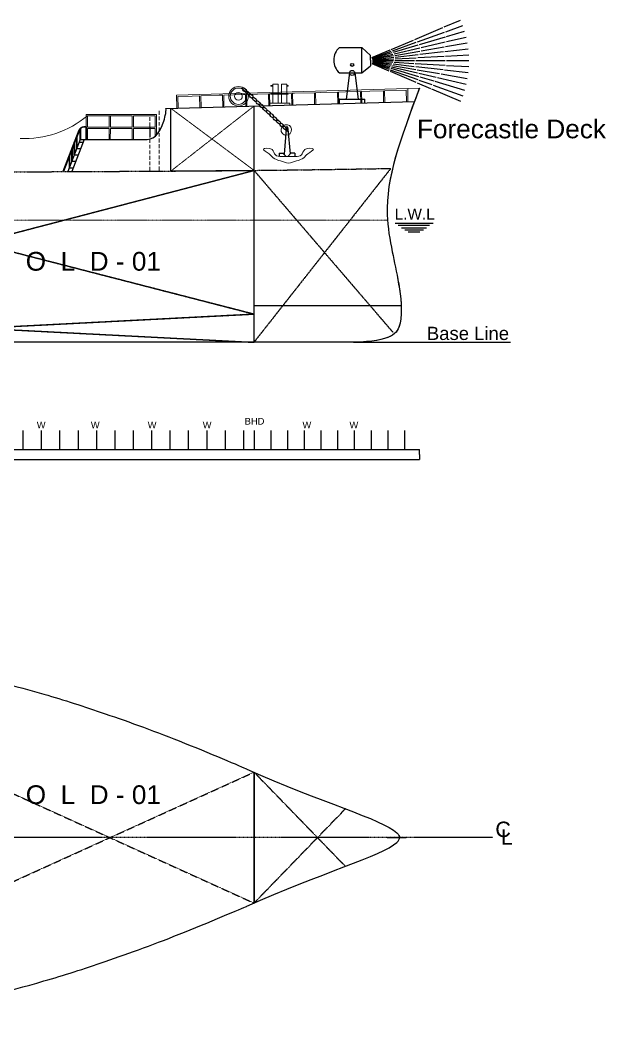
# Model space of a CAD drawing. Header units: inches. Extents: x 23291 to 181956, y 9161 to 51408.
# Drawn here: x 162674 to 181956, y 12702 to 45678 of the extents above; entities that cross this region are included whole.
import ezdxf

# ---------------------------------------------------------------- set-up
doc = ezdxf.new("R2010")
doc.units = ezdxf.units.IN
doc.header["$MEASUREMENT"] = 0
for name, pattern in [('CENTER', [2, 1.25, -0.25, 0.25, -0.25]), ('CENTER2', [1.125, 0.75, -0.125, 0.125, -0.125]), ('DASHED', [19.05, 12.7, -6.35]), ('DASHED2', [0.375, 0.25, -0.125]), ('DASHEDX2', [1.5, 1, -0.5]), ('HIDDEN', [0.375, 0.25, -0.125])]:
    doc.linetypes.add(name, pattern=pattern)
for name, color, linetype in [('1', 3, 'Continuous'), ('bulkhead', 1, 'Continuous'), ('CL', 2, 'Continuous'), ('Layer1', 3, 'Continuous'), ('wl 2', 3, 'Continuous')]:
    doc.layers.add(name, color=color, linetype=linetype)
for name, color, linetype, lineweight in [('B.line', 1, 'Continuous', 25), ('Fixtures', 30, 'Continuous', 18), ('hatch', 8, 'Continuous', 9), ('IN-LINE', 30, 'Continuous', 25), ('Text', 255, 'Continuous', 13)]:
    doc.layers.add(name, color=color, linetype=linetype, lineweight=lineweight)
doc.layers.add('Hide', color=70, linetype='Continuous', lineweight=13, plot=False)
doc.styles.get("Standard").update_dxf_attribs({"font": 'arial.ttf'})

msp = doc.modelspace()

# ---------------------------------------------------------------- linework, layer by layer
at = {"color": 9}
for p, q in [((173182, 44777), (173919, 44777)), ((173182, 44777), (173919, 44777)), ((173919, 43936), (173919, 44777)), ((173919, 43936), (173919, 44777)), ((173182, 43936), (173919, 43936)), ((173182, 43936), (173919, 43936))]:
    msp.add_line(p, q, dxfattribs=at)
at = {"color": 9, "linetype": 'Continuous'}
for p, q in [((173919, 44777), (174207, 44507)), ((173919, 44777), (174207, 44507)), ((174207, 44356), (174207, 44507)), ((174207, 44356), (174207, 44507)), ((174207, 44356), (174207, 44176)), ((174207, 44356), (174207, 44176)), ((173919, 43936), (174207, 44176)), ((173919, 43936), (174207, 44176))]:
    msp.add_line(p, q, dxfattribs=at)
at = {"color": 4}
for p, q in [((164622, 41659), (164757, 41659)), ((164622, 41659), (164757, 41659)), ((164654, 41744), (164789, 41744)), ((164654, 41744), (164789, 41744)), ((164460, 41239), (164595, 41239)), ((164460, 41239), (164595, 41239)), ((164460, 41239), (164595, 41239)), ((164460, 41239), (164595, 41239)), ((164541, 41449), (164676, 41449)), ((164541, 41449), (164676, 41449)), ((164541, 41449), (164676, 41449)), ((164541, 41449), (164676, 41449)), ((164379, 41029), (164514, 41029)), ((164379, 41029), (164514, 41029)), ((164379, 41029), (164514, 41029)), ((164379, 41029), (164514, 41029)), ((164299, 40819), (164433, 40819)), ((164299, 40819), (164433, 40819))]:
    msp.add_line(p, q, dxfattribs=at)
for p, q in [((164789, 41744), (166747, 41748)), ((164789, 41744), (166747, 41748)), ((164789, 41744), (166747, 41748)), ((164789, 41744), (166747, 41748)), ((175017, 38997), (176272, 38997)), ((175017, 38997), (176272, 38997)), ((175119, 38928), (176144, 38928)), ((175119, 38928), (176144, 38928)), ((175223, 38838), (176055, 38838)), ((175223, 38838), (176055, 38838)), ((170375, 36281), (175218, 36281)), ((170375, 35071), (152310, 35071)), ((170375, 35071), (152310, 35071)), ((173653, 35071), (170373, 35071)), ((162767, 32173), (162767, 31540)), ((163372, 32173), (163372, 31540)), ((163977, 32173), (163977, 31540)), ((164582, 32173), (164582, 31540)), ((165187, 32173), (165187, 31540)), ((165792, 32173), (165792, 31540)), ((166397, 32173), (166397, 31540)), ((167002, 32173), (167002, 31540)), ((167607, 32173), (167607, 31540)), ((168212, 32173), (168212, 31540)), ((168817, 32173), (168817, 31540)), ((169422, 32173), (169422, 31540)), ((170027, 32173), (170027, 31540)), ((170375, 32173), (170375, 31540)), ((170925, 32173), (170925, 31540)), ((171475, 32173), (171475, 31540)), ((172025, 32173), (172025, 31540)), ((172575, 32173), (172575, 31540)), ((173125, 32173), (173125, 31540)), ((173675, 32173), (173675, 31540)), ((174225, 32173), (174225, 31540)), ((174775, 32173), (174775, 31540)), ((175325, 32173), (175325, 31540))]:
    msp.add_line(p, q)
at = {"linetype": 'DASHED2'}
msp.add_line((170375, 36233), (170375, 36233), dxfattribs=at)
msp.add_line((170375, 36233), (170375, 36233), dxfattribs=at)
at = {"linetype": 'Continuous'}
msp.add_line((170375, 16615), (170375, 20923), dxfattribs=at)
at = {"color": 4}
msp.add_circle((173603, 44202), 50.5, dxfattribs=at)
msp.add_circle((173603, 44202), 50.5, dxfattribs=at)
at = {"color": 9}
msp.add_arc((173570, 44356), 572, 132.7016, 227.2984, dxfattribs=at)
msp.add_arc((173570, 44356), 572, 132.7016, 227.2984, dxfattribs=at)
for points, knots in [([(175815, 43440), (175184, 41714), (174561, 40112), (174897, 38120), (175144, 37067), (175319, 35619), (174913, 35105), (173653, 35071)], [0.00797, 0.00797, 0.00797, 0.00797, 3.445074, 4.562906, 5.468213, 6.374004, 7.212449, 7.212449, 7.212449, 7.212449]), ([(175815, 43440), (175184, 41714), (174561, 40112), (174897, 38120), (175144, 37067), (175319, 35619), (174913, 35105), (173653, 35071)], [0.00797, 0.00797, 0.00797, 0.00797, 3.445074, 4.562906, 5.468213, 6.374004, 7.212449, 7.212449, 7.212449, 7.212449]), ([(175809, 43422), (175186, 41720), (174561, 40115), (174897, 38120), (175142, 37074), (175319, 35619), (174903, 35102), (173653, 35071)], [0, 0, 0, 0, 3.445074, 4.562906, 5.468213, 6.374004, 7.212449, 7.212449, 7.212449, 7.212449]), ([(175809, 43422), (175186, 41720), (174561, 40115), (174897, 38120), (175142, 37074), (175319, 35619), (174903, 35102), (173653, 35071)], [0, 0, 0, 0, 3.445074, 4.562906, 5.468213, 6.374004, 7.212449, 7.212449, 7.212449, 7.212449]), ([(166747, 41748), (167065, 41739), (167297, 41911), (167489, 42641), (167477, 42770)], [0, 0, 0, 0, 0.940803, 1.279045, 1.279045, 1.279045, 1.279045]), ([(166747, 41748), (167065, 41739), (167297, 41911), (167489, 42641), (167477, 42770)], [0, 0, 0, 0, 0.940803, 1.279045, 1.279045, 1.279045, 1.279045]), ([(166747, 41748), (167065, 41739), (167297, 41911), (167489, 42641), (167477, 42770)], [0, 0, 0, 0, 0.940803, 1.279045, 1.279045, 1.279045, 1.279045]), ([(166747, 41748), (167065, 41739), (167297, 41911), (167489, 42641), (167477, 42770)], [0, 0, 0, 0, 0.940803, 1.279045, 1.279045, 1.279045, 1.279045]), ([(147021, 24819), (148850, 24828), (153107, 24848), (158669, 24678), (162834, 23707), (164777, 23088), (165477, 22845)], [37.852737, 37.852737, 37.852737, 37.852737, 42.847739, 49.475575, 52.869738, 54.633786, 54.633786, 54.633786, 54.633786]), ([(165477, 22845), (166291, 22571), (168051, 21922), (170143, 21026), (170143, 21026), (172556, 19936), (174857, 19304), (175171, 18811), (175159, 18769)], [54.285747, 54.285747, 54.285747, 54.285747, 56.377116, 58.576556, 58.576556, 58.576556, 63.499335, 64.140179, 64.140179, 64.140179, 64.140179]), ([(165477, 14693), (166291, 14967), (168051, 15617), (170143, 16512), (170143, 16512), (172556, 17602), (174857, 18235), (175171, 18728), (175159, 18769)], [54.285747, 54.285747, 54.285747, 54.285747, 56.377116, 58.576556, 58.576556, 58.576556, 63.499335, 64.140179, 64.140179, 64.140179, 64.140179]), ([(147021, 12719), (148850, 12710), (153107, 12690), (158669, 12860), (162834, 13832), (164777, 14450), (165477, 14693)], [37.852737, 37.852737, 37.852737, 37.852737, 42.847739, 49.475575, 52.869738, 54.633786, 54.633786, 54.633786, 54.633786])]:
    msp.add_open_spline(points, degree=3, knots=knots)
at = {"linetype": 'HIDDEN'}
msp.add_open_spline([(152310, 40659), (152516, 40659), (155147, 40667), (158990, 40669), (163840, 40687), (167477, 40706), (171157, 40733), (173625, 40773), (174880, 40794)], degree=3, knots=[45.729367, 45.729367, 45.729367, 45.729367, 46.291596, 52.904609, 56.21113, 59.517679, 62.824298, 66.248072, 66.248072, 66.248072, 66.248072], dxfattribs=at)
msp.add_open_spline([(152310, 40659), (152516, 40659), (155147, 40667), (158990, 40669), (163840, 40687), (167477, 40706), (171157, 40733), (173625, 40773), (174880, 40794)], degree=3, knots=[45.729367, 45.729367, 45.729367, 45.729367, 46.291596, 52.904609, 56.21113, 59.517679, 62.824298, 66.248072, 66.248072, 66.248072, 66.248072], dxfattribs=at)
at = {"layer": '1'}
msp.add_line((174751, 18769), (175379, 18769), dxfattribs=at)
msp.add_line((174751, 18769), (175379, 18769), dxfattribs=at)
at = {"layer": 'B.line', "ltscale": 0.005}
msp.add_line((173653, 35071), (178813, 35071), dxfattribs=at)
msp.add_line((173653, 35071), (178813, 35071), dxfattribs=at)
at = {"layer": 'bulkhead'}
msp.add_line((170375, 35071), (170375, 40730), dxfattribs=at)
msp.add_line((170375, 35071), (170375, 40730), dxfattribs=at)
at = {"layer": 'bulkhead', "linetype": 'ByBlock'}
msp.add_line((170375, 20923), (170375, 16615), dxfattribs=at)
at = {"layer": 'bulkhead', "linetype": 'Continuous'}
msp.add_line((170375, 20885), (170375, 16653), dxfattribs=at)
at = {"layer": 'CL', "color": 9}
for p, q in [((176632, 45449), (177172, 45678)), ((176632, 45449), (177172, 45678)), ((175666, 45039), (176593, 45432)), ((175666, 45039), (176593, 45432)), ((175750, 44960), (176642, 45280)), ((175750, 44960), (176642, 45280)), ((176682, 45294), (177243, 45495)), ((176682, 45294), (177243, 45495)), ((176713, 45135), (177304, 45309)), ((176713, 45135), (177304, 45309)), ((174892, 44710), (175622, 45020)), ((174892, 44710), (175622, 45020)), ((174928, 44666), (175706, 44945)), ((174928, 44666), (175706, 44945)), ((174961, 44618), (175780, 44859)), ((174961, 44618), (175780, 44859)), ((175822, 44872), (176672, 45122)), ((175822, 44872), (176672, 45122)), ((175870, 44773), (176669, 44959)), ((175870, 44773), (176669, 44959)), ((176679, 44803), (177393, 44927)), ((176679, 44803), (177393, 44927)), ((176713, 44969), (177354, 45119)), ((176713, 44969), (177354, 45119)), ((174255, 44440), (174851, 44693)), ((174255, 44440), (174851, 44693)), ((174261, 44427), (174887, 44651)), ((174261, 44427), (174887, 44651)), ((174265, 44413), (174919, 44606)), ((174265, 44413), (174919, 44606)), ((174269, 44399), (174947, 44557)), ((174269, 44399), (174947, 44557)), ((174989, 44567), (175829, 44763)), ((174989, 44567), (175829, 44763)), ((175009, 44513), (175832, 44656)), ((175009, 44513), (175832, 44656)), ((175019, 44456), (175780, 44544)), ((175019, 44456), (175780, 44544)), ((175833, 44550), (176613, 44640)), ((175833, 44550), (176613, 44640)), ((175877, 44664), (176634, 44795)), ((175877, 44664), (176634, 44795)), ((176656, 44645), (177421, 44733)), ((176656, 44645), (177421, 44733)), ((176675, 44494), (177438, 44538)), ((176675, 44494), (177438, 44538)), ((174255, 44243), (174810, 44007)), ((174255, 44243), (174810, 44007)), ((174261, 44256), (174820, 44056)), ((174261, 44256), (174820, 44056)), ((174265, 44270), (174837, 44101)), ((174265, 44270), (174837, 44101)), ((174269, 44284), (174859, 44146)), ((174269, 44284), (174859, 44146)), ((174272, 44385), (174967, 44506)), ((174272, 44385), (174967, 44506)), ((174272, 44298), (174884, 44192)), ((174272, 44298), (174884, 44192)), ((174274, 44370), (174978, 44451)), ((174274, 44370), (174978, 44451)), ((174274, 44313), (174910, 44239)), ((174274, 44313), (174910, 44239)), ((174275, 44356), (174975, 44396)), ((174275, 44356), (174975, 44396)), ((174275, 44341), (174960, 44341)), ((174275, 44341), (174960, 44341)), ((174275, 44327), (174937, 44289)), ((174275, 44327), (174937, 44289)), ((174955, 44234), (175649, 44154)), ((174955, 44234), (175649, 44154)), ((174982, 44286), (175634, 44249)), ((174982, 44286), (175634, 44249)), ((175004, 44341), (175657, 44341)), ((175004, 44341), (175657, 44341)), ((175018, 44399), (175710, 44438)), ((175018, 44399), (175710, 44438)), ((175676, 44247), (176668, 44190)), ((175676, 44247), (176668, 44190)), ((175703, 44341), (176665, 44341)), ((175703, 44341), (176665, 44341)), ((175763, 44441), (176632, 44491)), ((175763, 44441), (176632, 44491)), ((176707, 44341), (177444, 44341)), ((176707, 44341), (177444, 44341)), ((174851, 43990), (175698, 43631)), ((174851, 43990), (175698, 43631)), ((174860, 44042), (175761, 43719)), ((174860, 44042), (175761, 43719)), ((174878, 44089), (175785, 43822)), ((174878, 44089), (175785, 43822)), ((174901, 44136), (175751, 43938)), ((174901, 44136), (175751, 43938)), ((174928, 44184), (175694, 44051)), ((174928, 44184), (175694, 44051)), ((175696, 44149), (176597, 44045)), ((175696, 44149), (176597, 44045)), ((175746, 44042), (176480, 43915)), ((175746, 44042), (176480, 43915)), ((175802, 43926), (176370, 43793)), ((175802, 43926), (176370, 43793)), ((176530, 43906), (177393, 43756)), ((176530, 43906), (177393, 43756)), ((176645, 44039), (177421, 43950)), ((176645, 44039), (177421, 43950)), ((176711, 44187), (177438, 44145)), ((176711, 44187), (177438, 44145)), ((175739, 43613), (176181, 43426)), ((175739, 43613), (176181, 43426)), ((175801, 43704), (176229, 43551)), ((175801, 43704), (176229, 43551)), ((175826, 43810), (176289, 43673)), ((175826, 43810), (176289, 43673)), ((176268, 43537), (177243, 43188)), ((176268, 43537), (177243, 43188)), ((176330, 43661), (177304, 43374)), ((176330, 43661), (177304, 43374)), ((176416, 43783), (177354, 43564)), ((176416, 43783), (177354, 43564)), ((176220, 43409), (177172, 43005)), ((176220, 43409), (177172, 43005))]:
    msp.add_line(p, q, dxfattribs=at)
at = {"layer": 'CL', "color": 4}
for p, q in [((173519, 43936), (173402, 43079)), ((173519, 43936), (173402, 43079)), ((173687, 43936), (173803, 43079)), ((173687, 43936), (173803, 43079)), ((173182, 42927), (173182, 43079)), ((173182, 42927), (173182, 43079)), ((174023, 42951), (174023, 43079)), ((174023, 42951), (174023, 43079)), ((164848, 42110), (164847, 41744)), ((164848, 42110), (164847, 41744)), ((171427, 42089), (171361, 41262)), ((171427, 42089), (171361, 41262)), ((171485, 42089), (171564, 41276)), ((171485, 42089), (171564, 41276)), ((166361, 41726), (166361, 41725)), ((166361, 41726), (166361, 41725)), ((171201, 41299), (171201, 41190)), ((171201, 41299), (171327, 41299)), ((171201, 41299), (171201, 41190)), ((171201, 41299), (171327, 41299)), ((171327, 41299), (171427, 41190)), ((171327, 41299), (171427, 41190)), ((171586, 41299), (171485, 41190)), ((171586, 41299), (171485, 41190)), ((171712, 41299), (171586, 41299)), ((171712, 41299), (171586, 41299)), ((171712, 41299), (171712, 41190)), ((171712, 41299), (171712, 41190))]:
    msp.add_line(p, q, dxfattribs=at)
at = {"layer": 'CL', "color": 30, "true_color": 0xf26722}
msp.add_line((166941, 42134), (166941, 41818), dxfattribs=at)
msp.add_line((166941, 42134), (166941, 41818), dxfattribs=at)
at = {"layer": 'CL'}
for p, q in [((102008, 31540), (175815, 31540)), ((175815, 31379), (175815, 31540)), ((175815, 31379), (175815, 31219)), ((102008, 31219), (175815, 31219))]:
    msp.add_line(p, q, dxfattribs=at)
at = {"layer": 'CL', "linetype": 'CENTER2'}
for p, q in [((175379, 18769), (99265, 18769)), ((178232, 18769), (102008, 18769))]:
    msp.add_line(p, q, dxfattribs=at)
at = {"layer": 'CL', "color": 4}
for centre, radius in [((173603, 43936), 84.1), ((173603, 43936), 84.1), ((171456, 42089), 28.8), ((171456, 42089), 28.8)]:
    msp.add_circle(centre, radius, dxfattribs=at)
for centre, major_axis, ratio in [((170056, 43383), (64.8, -61.2), 0.471761), ((170056, 43383), (64.8, -61.2), 0.471761), ((170168, 43275), (64.8, -61.2), 0.471761), ((170168, 43275), (64.8, -61.2), 0.471761), ((170280, 43172), (64.8, -61.2), 0.471761), ((170280, 43172), (64.8, -61.2), 0.471761), ((170391, 43066), (64.8, -61.2), 0.471761), ((170391, 43066), (64.8, -61.2), 0.471761), ((170506, 42956), (64.8, -61.2), 0.471761), ((170506, 42956), (64.8, -61.2), 0.471761), ((170616, 42855), (64.8, -61.2), 0.471761), ((170616, 42855), (64.8, -61.2), 0.471761), ((170735, 42740), (64.9, -61.1), 0.471761), ((170735, 42740), (64.9, -61.1), 0.471761), ((170845, 42638), (64.9, -61.1), 0.471761), ((170845, 42638), (64.9, -61.1), 0.471761), ((170955, 42535), (64.9, -61.1), 0.471761), ((170955, 42535), (64.9, -61.1), 0.471761), ((171067, 42427), (64.9, -61.1), 0.471761), ((171067, 42427), (64.9, -61.1), 0.471761), ((171180, 42324), (64.9, -61.1), 0.471761), ((171180, 42324), (64.9, -61.1), 0.471761), ((171287, 42220), (64.9, -61.1), 0.471761), ((171287, 42220), (64.9, -61.1), 0.471761), ((171386, 42125), (64.9, -61.1), 0.471761), ((171386, 42125), (64.9, -61.1), 0.471761), ((171456, 42089), (0, 84.7), 0.340182), ((171456, 42089), (0, 84.7), 0.340182)]:
    msp.add_ellipse(centre, major_axis=major_axis, ratio=ratio, dxfattribs=at)
at = {"layer": 'Defpoints', "linetype": 'ByBlock'}
for p, q in [((175341, 38771), (175954, 38771)), ((175341, 38771), (175954, 38771)), ((175450, 38709), (175827, 38709)), ((175450, 38709), (175827, 38709))]:
    msp.add_line(p, q, dxfattribs=at)
at = {"layer": 'Fixtures', "ltscale": 0.005}
for p, q in [((170989, 43566), (170989, 43264)), ((170989, 43566), (171164, 43566)), ((170989, 43566), (170989, 43264)), ((170989, 43566), (171164, 43566)), ((171164, 43566), (171164, 43264)), ((171164, 43566), (171164, 43264)), ((171274, 43566), (171274, 43264)), ((171274, 43566), (171450, 43566)), ((171274, 43566), (171274, 43264)), ((171274, 43566), (171450, 43566)), ((171450, 43566), (171450, 43264)), ((171450, 43566), (171450, 43264)), ((170928, 43522), (170989, 43522)), ((170928, 43500), (170928, 43522)), ((170928, 43522), (170989, 43522)), ((170928, 43500), (170928, 43522)), ((170928, 43500), (170989, 43500)), ((170928, 43500), (170989, 43500)), ((170989, 43233), (170989, 42941)), ((170989, 43233), (170989, 42941)), ((171164, 43233), (171164, 42941)), ((171164, 43233), (171164, 42941)), ((171274, 43233), (171274, 42941)), ((171274, 43233), (171274, 42941)), ((171502, 43522), (171450, 43522)), ((171502, 43522), (171450, 43522)), ((171502, 43500), (171450, 43500)), ((171502, 43500), (171450, 43500)), ((171450, 43233), (171450, 42941)), ((171450, 43233), (171450, 42941)), ((171502, 43500), (171502, 43522)), ((171502, 43500), (171502, 43522)), ((170899, 42941), (171550, 42941)), ((170899, 42941), (170899, 42867)), ((170899, 42941), (171550, 42941)), ((170899, 42941), (170899, 42867)), ((171550, 42941), (171550, 42880)), ((171550, 42941), (171550, 42880))]:
    msp.add_line(p, q, dxfattribs=at)
at = {"layer": 'Fixtures', "color": 30, "true_color": 0xf26722}
for p, q in [((167820, 43204), (175815, 43440)), ((167820, 43204), (175815, 43440)), ((167820, 43204), (167831, 42784)), ((167820, 43204), (167831, 42784)), ((168619, 43184), (169225, 43200)), ((168619, 43184), (169225, 43200)), ((169225, 43200), (169334, 43203)), ((169225, 43200), (169334, 43203)), ((169334, 43203), (169344, 42825)), ((169334, 43203), (169344, 42825)), ((169376, 43204), (170024, 43222)), ((169376, 43204), (170024, 43222)), ((169376, 43204), (169386, 42826)), ((169376, 43204), (169386, 42826)), ((170024, 43222), (170090, 43224)), ((170024, 43222), (170090, 43224)), ((170090, 43224), (170101, 42845)), ((170090, 43224), (170101, 42845)), ((170132, 43225), (170847, 43244)), ((170132, 43225), (170847, 43244)), ((170132, 43225), (170143, 42846)), ((170132, 43225), (170143, 42846)), ((170847, 43244), (170857, 42866)), ((170847, 43244), (170857, 42866)), ((170889, 43245), (170907, 43246)), ((170889, 43245), (170907, 43246)), ((170889, 43245), (170899, 42867)), ((170889, 43245), (170899, 42867)), ((170907, 43246), (171604, 43265)), ((170907, 43246), (171604, 43265)), ((171604, 43265), (171614, 42886)), ((171604, 43265), (171614, 42886)), ((171646, 43266), (171705, 43267)), ((171646, 43266), (171705, 43267)), ((171646, 43266), (171656, 42888)), ((171646, 43266), (171656, 42888)), ((171705, 43267), (172360, 43285)), ((171705, 43267), (172360, 43285)), ((172360, 43285), (172370, 42907)), ((172360, 43285), (172370, 42907)), ((172402, 43286), (172546, 43290)), ((172402, 43286), (172546, 43290)), ((172402, 43286), (172412, 42908)), ((172402, 43286), (172412, 42908)), ((172546, 43290), (173117, 43306)), ((172546, 43290), (173117, 43306)), ((173117, 43306), (173127, 42928)), ((173117, 43306), (173127, 42928)), ((173159, 43307), (173386, 43313)), ((173159, 43307), (173386, 43313)), ((173159, 43307), (173169, 42929)), ((173159, 43307), (173169, 42929)), ((173386, 43313), (173873, 43326)), ((173386, 43313), (173873, 43326)), ((173873, 43326), (173884, 42948)), ((173873, 43326), (173884, 42948)), ((173915, 43328), (173926, 42949)), ((173915, 43328), (173926, 42949)), ((174185, 43335), (174630, 43347)), ((174185, 43335), (174630, 43347)), ((174630, 43347), (174640, 42969)), ((174630, 43347), (174640, 42969)), ((174672, 43348), (175386, 43368)), ((174672, 43348), (175386, 43368)), ((174672, 43348), (174682, 42970)), ((174672, 43348), (174682, 42970)), ((175386, 43368), (175397, 42989)), ((175386, 43368), (175397, 42989)), ((175439, 43429), (175439, 42990)), ((175439, 43429), (175439, 42990)), ((167863, 43163), (168343, 43176)), ((167863, 43163), (168343, 43176)), ((167863, 43163), (167873, 42785)), ((167863, 43163), (167873, 42785)), ((168343, 43176), (168577, 43182)), ((168343, 43176), (168577, 43182)), ((168577, 43182), (168588, 42804)), ((168577, 43182), (168588, 42804)), ((168619, 43184), (168630, 42805)), ((168619, 43184), (168630, 42805)), ((164848, 42572), (164847, 42147)), ((164848, 42572), (164847, 42147)), ((164848, 42573), (164848, 42572)), ((164848, 42573), (164848, 42572)), ((166341, 42570), (164848, 42572)), ((166341, 42570), (164848, 42572)), ((165605, 42572), (165605, 42571)), ((165605, 42572), (165605, 42571)), ((165647, 42573), (165647, 42571)), ((165647, 42573), (165647, 42571)), ((167160, 42569), (166341, 42570)), ((167160, 42569), (166341, 42570)), ((166362, 42571), (166362, 42570)), ((166362, 42571), (166362, 42570)), ((166404, 42571), (166404, 42570)), ((166404, 42571), (166404, 42570)), ((167119, 42569), (167119, 42569)), ((167119, 42569), (167119, 42569)), ((167160, 42570), (167160, 42569)), ((167160, 42570), (167160, 42569)), ((167160, 42569), (167161, 41886)), ((167160, 42569), (167161, 41886)), ((164890, 42530), (164889, 42152)), ((164890, 42530), (164889, 42152)), ((165116, 42530), (164890, 42530)), ((165116, 42530), (164890, 42530)), ((165957, 42529), (165116, 42530)), ((165957, 42529), (165116, 42530)), ((165605, 42529), (165604, 42151)), ((165605, 42529), (165604, 42151)), ((165647, 42529), (165646, 42151)), ((165647, 42529), (165646, 42151)), ((166297, 42528), (165957, 42529)), ((166297, 42528), (165957, 42529)), ((166362, 42528), (166297, 42528)), ((166362, 42528), (166297, 42528)), ((166362, 42528), (166361, 42150)), ((166362, 42528), (166361, 42150)), ((166404, 42528), (166403, 42150)), ((166404, 42528), (166403, 42150)), ((166927, 42527), (166404, 42528)), ((166927, 42527), (166404, 42528)), ((166842, 42528), (166840, 42528)), ((166842, 42528), (166840, 42528)), ((167119, 42527), (166927, 42527)), ((167119, 42527), (166927, 42527)), ((167119, 42527), (167118, 42149)), ((167119, 42527), (167118, 42149)), ((165116, 42151), (164889, 42152)), ((165116, 42151), (164889, 42152)), ((165116, 42109), (164889, 42110)), ((164889, 42110), (164889, 41744)), ((165116, 42109), (164889, 42110)), ((164889, 42110), (164889, 41744)), ((165604, 42151), (165116, 42151)), ((165604, 42151), (165116, 42151)), ((165604, 42109), (165116, 42109)), ((165604, 42109), (165116, 42109)), ((165604, 42109), (165604, 41746)), ((165604, 42109), (165604, 41746)), ((165646, 42109), (165645, 41746)), ((165646, 42109), (165645, 41746)), ((165915, 42150), (165646, 42151)), ((165915, 42150), (165646, 42151)), ((165957, 42108), (165646, 42109)), ((165957, 42108), (165646, 42109)), ((166266, 42150), (165915, 42150)), ((166266, 42150), (165915, 42150)), ((166296, 42108), (165957, 42108)), ((166296, 42108), (165957, 42108)), ((166198, 42108), (166184, 42108)), ((166198, 42108), (166184, 42108)), ((166361, 42150), (166266, 42150)), ((166361, 42150), (166266, 42150)), ((166361, 42108), (166296, 42108)), ((166361, 42108), (166296, 42108)), ((166361, 42108), (166361, 41949)), ((166361, 42108), (166361, 41949)), ((166361, 41949), (166361, 41747)), ((166361, 41949), (166361, 41747)), ((166983, 42149), (166403, 42150)), ((166983, 42149), (166403, 42150)), ((166983, 42107), (166403, 42108)), ((166403, 42108), (166403, 41929)), ((166983, 42107), (166403, 42108)), ((166403, 42108), (166403, 41929)), ((166403, 41929), (166403, 41748)), ((166403, 41929), (166403, 41748)), ((166941, 42107), (166927, 42107)), ((166941, 42107), (166927, 42107)), ((166941, 42134), (166941, 42107)), ((166941, 42134), (166941, 42107)), ((167118, 42149), (166983, 42149)), ((167118, 42149), (166983, 42149)), ((167118, 42107), (166983, 42107)), ((167118, 42107), (166983, 42107)), ((167118, 42107), (167118, 41848)), ((167118, 42107), (167118, 41848))]:
    msp.add_line(p, q, dxfattribs=at)
at = {"layer": 'Fixtures', "color": 4}
msp.add_line((173915, 43328), (174185, 43335), dxfattribs=at)
msp.add_line((173915, 43328), (174185, 43335), dxfattribs=at)
at = {"layer": 'Fixtures', "ltscale": 0.005}
msp.add_lwpolyline([(170928, 43264), (171502, 43264), (171502, 43233), (170928, 43233)], close=True, dxfattribs=at)
msp.add_lwpolyline([(170928, 43264), (171502, 43264), (171502, 43233), (170928, 43233)], close=True, dxfattribs=at)
at = {"layer": 'Fixtures', "color": 30, "lineweight": 20, "true_color": 0xf26722}
for points in [[(167251, 42692), (167251, 42563)], [(167251, 42692), (167251, 42563)], [(166941, 42486), (166941, 42357)], [(166941, 42486), (166941, 42357)], [(166941, 42305), (166941, 42176)], [(166941, 42305), (166941, 42176)], [(167251, 42499), (167251, 42382)], [(167251, 42499), (167251, 42382)], [(167251, 42318), (167251, 42202)], [(167251, 42318), (167251, 42202)], [(166941, 42111), (166941, 41995)], [(166941, 42111), (166941, 41995)], [(166941, 41931), (166941, 41814)], [(166941, 41931), (166941, 41814)], [(167251, 42137), (167251, 42021)], [(167251, 42137), (167251, 42021)], [(167251, 41956), (167251, 41840)], [(167251, 41956), (167251, 41840)], [(166941, 41750), (166941, 41634)], [(166941, 41750), (166941, 41634)], [(166941, 41569), (166941, 41453)], [(166941, 41569), (166941, 41453)], [(167251, 41776), (167251, 41647)], [(167251, 41776), (167251, 41647)], [(167251, 41595), (167251, 41466)], [(167251, 41595), (167251, 41466)], [(166941, 41388), (166941, 41259)], [(166941, 41388), (166941, 41259)], [(167251, 41401), (167251, 41285)], [(167251, 41401), (167251, 41285)], [(167251, 41221), (167251, 41104)], [(167251, 41221), (167251, 41104)], [(166941, 41208), (166941, 41079)], [(166941, 41208), (166941, 41079)], [(166941, 41027), (166941, 40898)], [(166941, 41027), (166941, 40898)], [(167251, 41040), (167251, 40924)], [(167251, 41040), (167251, 40924)], [(166941, 40846), (166941, 40704)], [(166941, 40846), (166941, 40704)], [(167251, 40859), (167251, 40730)], [(167251, 40859), (167251, 40730)]]:
    msp.add_lwpolyline(points, dxfattribs=at)
at = {"layer": 'Fixtures', "color": 4, "linetype": 'Continuous'}
msp.add_lwpolyline([(171437, 41890), (171508, 41905), (171566, 41948), (171602, 42010), (171609, 42082), (171587, 42150), (171539, 42204), (171473, 42233), (171401, 42233), (171335, 42204), (171287, 42150), (171265, 42082), (171272, 42010), (171309, 41948), (171367, 41905)], close=True, dxfattribs=at)
msp.add_lwpolyline([(171437, 41890), (171508, 41905), (171566, 41948), (171602, 42010), (171609, 42082), (171587, 42150), (171539, 42204), (171473, 42233), (171401, 42233), (171335, 42204), (171287, 42150), (171265, 42082), (171272, 42010), (171309, 41948), (171367, 41905)], close=True, dxfattribs=at)
at = {"layer": 'Fixtures', "color": 30, "true_color": 0xf26722}
for centre, radius in [((169863, 43168), 321), ((169863, 43168), 321), ((169863, 43172), 269), ((169863, 43172), 269), ((169863, 43168), 126), ((169863, 43168), 126)]:
    msp.add_circle(centre, radius, dxfattribs=at)
msp.add_arc((162825, 44990), 3212, 267.3043, 310.0047, dxfattribs=at)
msp.add_arc((162825, 44990), 3212, 267.3043, 310.0047, dxfattribs=at)
at = {"layer": 'Fixtures', "color": 4, "linetype": 'Continuous'}
for points in [[(171508, 40963), (171241, 41039), (171005, 41145), (170869, 41278), (170685, 41428), (170970, 41415), (171079, 41238), (171283, 41184), (171508, 41184)], [(171508, 40963), (171241, 41039), (171005, 41145), (170869, 41278), (170685, 41428), (170970, 41415), (171079, 41238), (171283, 41184), (171508, 41184)], [(171508, 40963), (171774, 41039), (172010, 41145), (172146, 41278), (172330, 41428), (172045, 41415), (171936, 41238), (171732, 41184), (171508, 41184)], [(171508, 40963), (171774, 41039), (172010, 41145), (172146, 41278), (172330, 41428), (172045, 41415), (171936, 41238), (171732, 41184), (171508, 41184)]]:
    msp.add_spline(points, degree=3, dxfattribs=at)
at = {"layer": 'hatch', "linetype": 'CENTER'}
for p, q in [((167641, 40709), (170375, 42847)), ((170375, 40730), (167641, 42769)), ((170375, 40730), (167641, 42769))]:
    msp.add_line(p, q, dxfattribs=at)
at = {"layer": 'Hide', "linetype": 'DASHED2'}
msp.add_line((102007, 39085), (174774, 39087), dxfattribs=at)
at = {"layer": 'Hide', "linetype": 'HIDDEN'}
msp.add_line((102007, 39085), (174774, 39087), dxfattribs=at)
at = {"layer": 'IN-LINE', "linetype": 'DASHED'}
for p, q in [((167641, 40709), (167641, 42769)), ((167641, 40709), (167641, 42769)), ((170375, 40730), (170375, 42847)), ((170375, 40730), (170375, 42847)), ((167641, 40709), (170375, 40730))]:
    msp.add_line(p, q, dxfattribs=at)
at = {"layer": 'Layer1', "color": 4}
for p, q in [((167477, 42764), (175653, 42997)), ((167477, 42764), (175653, 42997)), ((173182, 43079), (174023, 43079)), ((173182, 43079), (174023, 43079)), ((164612, 42056), (164088, 40690)), ((164612, 42056), (164088, 40690)), ((164628, 42050), (164106, 40690)), ((164628, 42050), (164106, 40690)), ((164654, 41744), (164654, 42094)), ((164654, 41744), (164654, 42094)), ((164671, 41744), (164671, 42111)), ((164671, 41744), (164671, 42111)), ((164847, 41743), (164847, 42147)), ((164847, 41743), (164847, 42147)), ((164654, 41744), (164249, 40690)), ((164654, 41744), (164249, 40690)), ((164789, 41744), (164384, 40691)), ((164789, 41744), (164384, 40691)), ((164460, 41239), (164460, 41656)), ((164460, 41239), (164460, 41656)), ((164460, 41239), (164460, 41656)), ((164460, 41239), (164460, 41656)), ((164476, 41239), (164476, 41650)), ((164476, 41239), (164476, 41650)), ((164476, 41239), (164476, 41650)), ((164476, 41239), (164476, 41650)), ((164541, 41449), (164541, 41823)), ((164541, 41449), (164541, 41823)), ((164558, 41449), (164558, 41867)), ((164558, 41449), (164558, 41867)), ((164314, 40816), (164314, 41234)), ((164314, 40816), (164314, 41234)), ((164314, 40816), (164314, 41234)), ((164314, 40816), (164314, 41234)), ((164380, 41035), (164380, 41452)), ((164380, 41035), (164380, 41452)), ((164380, 41035), (164380, 41452)), ((164380, 41035), (164380, 41452)), ((164396, 41029), (164396, 41446)), ((164396, 41029), (164396, 41446)), ((164396, 41029), (164396, 41446)), ((164396, 41029), (164396, 41446)), ((164298, 40816), (164298, 41190)), ((164298, 40816), (164298, 41190)), ((164298, 40816), (164298, 41190)), ((164298, 40816), (164298, 41190))]:
    msp.add_line(p, q, dxfattribs=at)
at = {"layer": 'Layer1', "color": 30, "true_color": 0xf26722}
for p, q in [((164864, 42164), (164769, 42164)), ((164864, 42164), (164769, 42164)), ((164864, 42164), (164769, 42164)), ((164864, 42164), (164769, 42164)), ((164864, 42147), (164769, 42147)), ((164864, 42147), (164769, 42147)), ((164864, 42147), (164769, 42147)), ((164864, 42147), (164769, 42147)), ((164863, 41743), (164864, 42164)), ((164863, 41743), (164864, 42164))]:
    msp.add_line(p, q, dxfattribs=at)
at = {"layer": 'Layer1', "linetype": 'DASHED2'}
for p, q in [((152310, 35071), (170375, 36005)), ((152310, 36005), (170375, 35071)), ((152310, 35071), (170375, 36001)), ((152310, 36001), (170375, 35071))]:
    msp.add_line(p, q, dxfattribs=at)
at = {"layer": 'Layer1', "color": 4}
for radius in [168, 168, 168, 168, 151, 151, 151, 151]:
    msp.add_arc((164769, 41996), radius, 89.9245, 158.9117, dxfattribs=at)
at = {"layer": 'wl 2', "linetype": 'DASHEDX2'}
for p, q in [((152310, 36001), (170375, 40730)), ((152310, 36005), (170375, 40730)), ((152310, 40659), (170375, 36001)), ((152310, 40659), (170375, 36005)), ((170375, 35071), (174880, 40794)), ((170375, 35071), (174880, 40794)), ((174952, 35396), (170375, 40730)), ((174952, 35396), (170375, 40730)), ((152310, 24819), (170375, 16615)), ((152310, 12719), (170375, 20923))]:
    msp.add_line(p, q, dxfattribs=at)
at = {"layer": 'wl 2', "linetype": 'DASHED2'}
for p, q in [((170375, 20923), (173384, 17818)), ((173384, 19720), (170375, 16615))]:
    msp.add_line(p, q, dxfattribs=at)

# ---------------------------------------------------------------- texts
at = {"char_height": 220, "attachment_point": 1}
for s, width, insert in [('W', 364.02, (163225, 32461)), ('W', 364.02, (165004, 32461)), ('W', 364.02, (166875, 32461)), ('W', 364.02, (168686, 32461)), ('BHD', 594.36, (170067, 32583)), ('W', 364.02, (171969, 32461)), ('W', 364.02, (173516, 32461))]:
    msp.add_mtext_dynamic_manual_height_columns(s, width=width, gutter_width=1100, heights=[0], dxfattribs=dict(at, insert=insert))
at = {"layer": 'Text'}
for s, height, p in [('Forecastle Deck', 616.26, (175736, 41786)), ('L.W.L', 362.5, (175000, 39112)), ('L.W.L', 362.5, (175000, 39112)), ('C A  R  G O            H  O  L  D - 01', 616.26, (154301, 37429)), ('C A  R  G O            H  O  L  D - 01', 616.26, (154301, 37429)), ('C A  R  G O            H  O  L  D - 01', 616.26, (154301, 19874)), ('C', 508, (178315, 18787)), ('L', 508, (178494, 18537))]:
    msp.add_text(s, height=height, dxfattribs=at).set_placement(p)
at = {"layer": 'Text', "ltscale": 800}
msp.add_text('Base Line', height=435, dxfattribs=at).set_placement((176064, 35147))
msp.add_text('Base Line', height=435, dxfattribs=at).set_placement((176064, 35147))

doc.saveas('drawing.dxf')
